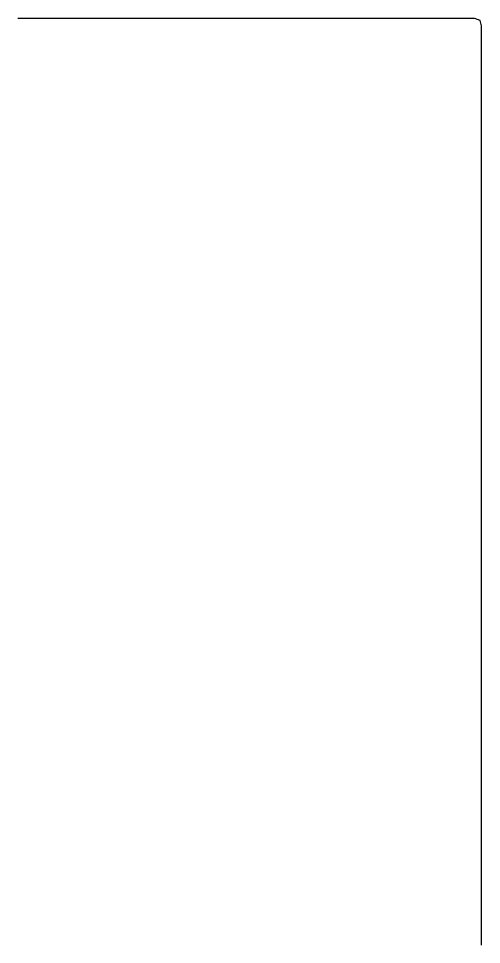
# Model space of a CAD drawing. Header units: millimetres. Extents: x 0 to 2707, y 2 to 2710.
# Drawn here: x 2369 to 2707, y 2033 to 2710 of the extents above; entities that cross this region are included whole.
import ezdxf

# ---------------------------------------------------------------- set-up
doc = ezdxf.new("R2010")
doc.units = ezdxf.units.MM
doc.layers.add('ALL_ISLANDS', color=7, linetype='Continuous')
doc.layers.add('OUTLINE_ISLAND_01', color=7, linetype='Continuous')

msp = doc.modelspace()

# ---------------------------------------------------------------- linework, layer by layer
at = {"layer": 'ALL_ISLANDS'}
msp.add_lwpolyline([(2706.8879, 2032.2206), (2706.888, 2033.2206), (2706.8881, 2034.2206), (2706.8882, 2035.2206), (2706.8882, 2036.2206), (2706.8883, 2037.2206), (2706.8884, 2038.2206), (2706.8885, 2039.2206), (2706.8886, 2040.2206), (2706.8886, 2041.2206), (2706.8887, 2042.2206), (2706.8888, 2043.2206), (2706.8889, 2044.2206), (2706.8889, 2045.2206), (2706.889, 2046.2206), (2706.8891, 2047.2206), (2706.8892, 2048.2206), (2706.8892, 2049.2206), (2706.8893, 2050.2206), (2706.8894, 2051.2206), (2706.8895, 2052.2206), (2706.8895, 2053.2206), (2706.8896, 2054.2206), (2706.8897, 2055.2206), (2706.8898, 2056.2206), (2706.8899, 2057.2206), (2706.8899, 2058.2206), (2706.89, 2059.2206), (2706.8901, 2060.2206), (2706.8902, 2061.2206), (2706.8902, 2062.2206), (2706.8903, 2063.2206), (2706.8904, 2064.2206), (2706.8905, 2065.2206), (2706.8905, 2066.2206), (2706.8906, 2067.2206), (2706.8907, 2068.2206), (2706.8908, 2069.2206), (2706.8908, 2070.2206), (2706.8909, 2071.2206), (2706.891, 2072.2206), (2706.8911, 2073.2206), (2706.8912, 2074.2206), (2706.8912, 2075.2206), (2706.8913, 2076.2206), (2706.8914, 2077.2206), (2706.8915, 2078.2206), (2706.8915, 2079.2206), (2706.8916, 2080.2206), (2706.8917, 2081.2206), (2706.8918, 2082.2206), (2706.8918, 2083.2206), (2706.8919, 2084.2206), (2706.892, 2085.2206), (2706.8921, 2086.2206), (2706.8921, 2087.2206), (2706.8922, 2088.2206), (2706.8923, 2089.2206), (2706.8924, 2090.2206), (2706.8925, 2091.2206), (2706.8925, 2092.2206), (2706.8926, 2093.2206), (2706.8927, 2094.2206), (2706.8928, 2095.2206), (2706.8928, 2096.2206), (2706.8929, 2097.2206), (2706.893, 2098.2206), (2706.8931, 2099.2206), (2706.8931, 2100.2206), (2706.8932, 2101.2206), (2706.8933, 2102.2206), (2706.8934, 2103.2206), (2706.8935, 2104.2206), (2706.8935, 2105.2206), (2706.8936, 2106.2206), (2706.8937, 2107.2206), (2706.8938, 2108.2206), (2706.8938, 2109.2206), (2706.8939, 2110.2206), (2706.894, 2111.2206), (2706.8941, 2112.2206), (2706.8941, 2113.2206), (2706.8942, 2114.2206), (2706.8943, 2115.2206), (2706.8944, 2116.2206), (2706.8944, 2117.2206), (2706.8945, 2118.2206), (2706.8946, 2119.2206), (2706.8947, 2120.2206), (2706.8948, 2121.2206), (2706.8948, 2122.2206), (2706.8949, 2123.2206), (2706.895, 2124.2206), (2706.8951, 2125.2206), (2706.8951, 2126.2206), (2706.8952, 2127.2206), (2706.8953, 2128.2206), (2706.8954, 2129.2206), (2706.8954, 2130.2206), (2706.8955, 2131.2206), (2706.8956, 2132.2206), (2706.8957, 2133.2206), (2706.8957, 2134.2206), (2706.8958, 2135.2206), (2706.8959, 2136.2206), (2706.896, 2137.2206), (2706.8961, 2138.2206), (2706.8961, 2139.2206), (2706.8962, 2140.2206), (2706.8963, 2141.2206), (2706.8964, 2142.2206), (2706.8964, 2143.2206), (2706.8965, 2144.2206), (2706.8966, 2145.2206), (2706.8967, 2146.2206), (2706.8967, 2147.2206), (2706.8968, 2148.2206), (2706.8969, 2149.2206), (2706.897, 2150.2206), (2706.897, 2151.2206), (2706.8971, 2152.2206), (2706.8972, 2153.2206), (2706.8973, 2154.2206), (2706.8974, 2155.2206), (2706.8974, 2156.2206), (2706.8975, 2157.2206), (2706.8976, 2158.2206), (2706.8977, 2159.2206), (2706.8977, 2160.2206), (2706.8978, 2161.2206), (2706.8979, 2162.2206), (2706.898, 2163.2206), (2706.898, 2164.2206), (2706.8981, 2165.2206), (2706.8982, 2166.2206), (2706.8983, 2167.2206), (2706.8984, 2168.2206), (2706.8984, 2169.2206), (2706.8985, 2170.2206), (2706.8986, 2171.2206), (2706.8987, 2172.2206), (2706.8987, 2173.2206), (2706.8988, 2174.2206), (2706.8989, 2175.2206), (2706.899, 2176.2206), (2706.899, 2177.2206), (2706.8991, 2178.2206), (2706.8992, 2179.2206), (2706.8993, 2180.2206), (2706.8993, 2181.2206), (2706.8994, 2182.2206), (2706.8995, 2183.2206), (2706.8996, 2184.2206), (2706.8997, 2185.2206), (2706.8997, 2186.2206), (2706.8998, 2187.2206), (2706.8999, 2188.2206), (2706.9, 2189.2206), (2706.9, 2190.2206), (2706.9001, 2191.2206), (2706.9002, 2192.2206), (2706.9003, 2193.2206), (2706.9003, 2194.2206), (2706.9004, 2195.2206), (2706.9005, 2196.2206), (2706.9006, 2197.2206), (2706.9006, 2198.2206), (2706.9007, 2199.2206), (2706.9008, 2200.2206), (2706.9009, 2201.2206), (2706.901, 2202.2206), (2706.901, 2203.2206), (2706.9011, 2204.2206), (2706.9012, 2205.2206), (2706.9013, 2206.2206), (2706.9013, 2207.2206), (2706.9014, 2208.2206), (2706.9015, 2209.2206), (2706.9016, 2210.2206), (2706.9016, 2211.2206), (2706.9017, 2212.2206), (2706.9018, 2213.2206), (2706.9019, 2214.2206), (2706.9019, 2215.2206), (2706.902, 2216.2206), (2706.9021, 2217.2206), (2706.9022, 2218.2206), (2706.9023, 2219.2206), (2706.9023, 2220.2206), (2706.9024, 2221.2206), (2706.9025, 2222.2206), (2706.9026, 2223.2206), (2706.9026, 2224.2206), (2706.9027, 2225.2206), (2706.9028, 2226.2206), (2706.9029, 2227.2206), (2706.9029, 2228.2206), (2706.903, 2229.2206), (2706.9031, 2230.2206), (2706.9032, 2231.2206), (2706.9033, 2232.2206), (2706.9033, 2233.2206), (2706.9034, 2234.2206), (2706.9035, 2235.2206), (2706.9036, 2236.2206), (2706.9036, 2237.2206), (2706.9037, 2238.2206), (2706.9038, 2239.2206), (2706.9039, 2240.2206), (2706.9039, 2241.2206), (2706.904, 2242.2206), (2706.9041, 2243.2206), (2706.9042, 2244.2206), (2706.9042, 2245.2206), (2706.9043, 2246.2206), (2706.9044, 2247.2206), (2706.9045, 2248.2206), (2706.9046, 2249.2206), (2706.9046, 2250.2206), (2706.9047, 2251.2206), (2706.9048, 2252.2206), (2706.9049, 2253.2206), (2706.9049, 2254.2206), (2706.905, 2255.2206), (2706.9051, 2256.2206), (2706.9052, 2257.2206), (2706.9052, 2258.2206), (2706.9053, 2259.2206), (2706.9054, 2260.2206), (2706.9055, 2261.2206), (2706.9055, 2262.2206), (2706.9056, 2263.2206), (2706.9057, 2264.2206), (2706.9058, 2265.2206), (2706.9059, 2266.2206), (2706.9059, 2267.2206), (2706.906, 2268.2206), (2706.9061, 2269.2206), (2706.9062, 2270.2206), (2706.9062, 2271.2206), (2706.9063, 2272.2206), (2706.9064, 2273.2206), (2706.9065, 2274.2206), (2706.9065, 2275.2206), (2706.9066, 2276.2206), (2706.9067, 2277.2206), (2706.9068, 2278.2206), (2706.9068, 2279.2206), (2706.9069, 2280.2206), (2706.907, 2281.2206), (2706.9071, 2282.2206), (2706.9072, 2283.2206), (2706.9072, 2284.2206), (2706.9073, 2285.2206), (2706.9074, 2286.2206), (2706.9075, 2287.2206), (2706.9075, 2288.2206), (2706.9076, 2289.2206), (2706.9077, 2290.2206), (2706.9078, 2291.2206), (2706.9078, 2292.2206), (2706.9079, 2293.2206), (2706.908, 2294.2206), (2706.9081, 2295.2206), (2706.9082, 2296.2206), (2706.9082, 2297.2206), (2706.9083, 2298.2206), (2706.9084, 2299.2206), (2706.9085, 2300.2206), (2706.9085, 2301.2206), (2706.9086, 2302.2206), (2706.9087, 2303.2206), (2706.9088, 2304.2206), (2706.9088, 2305.2206), (2706.9089, 2306.2206), (2706.909, 2307.2206), (2706.9091, 2308.2206), (2706.9091, 2309.2206), (2706.9092, 2310.2206), (2706.9093, 2311.2206), (2706.9094, 2312.2206), (2706.9095, 2313.2206), (2706.9095, 2314.2206), (2706.9096, 2315.2206), (2706.9097, 2316.2206), (2706.9098, 2317.2206), (2706.9098, 2318.2206), (2706.9099, 2319.2206), (2706.91, 2320.2206), (2706.9101, 2321.2206), (2706.9101, 2322.2206), (2706.9102, 2323.2206), (2706.9103, 2324.2206), (2706.9104, 2325.2206), (2706.9104, 2326.2206), (2706.9105, 2327.2206), (2706.9106, 2328.2206), (2706.9107, 2329.2206), (2706.9108, 2330.2206), (2706.9108, 2331.2206), (2706.9109, 2332.2206), (2706.911, 2333.2206), (2706.9111, 2334.2206), (2706.9111, 2335.2206), (2706.9112, 2336.2206), (2706.9113, 2337.2206), (2706.9114, 2338.2206), (2706.9114, 2339.2206), (2706.9115, 2340.2206), (2706.9116, 2341.2206), (2706.9117, 2342.2206), (2706.9117, 2343.2206), (2706.9118, 2344.2206), (2706.9119, 2345.2206), (2706.912, 2346.2206), (2706.9121, 2347.2206), (2706.9121, 2348.2206), (2706.9122, 2349.2206), (2706.9123, 2350.2206), (2706.9124, 2351.2206), (2706.9124, 2352.2206), (2706.9125, 2353.2206), (2706.9126, 2354.2206), (2706.9127, 2355.2206), (2706.9127, 2356.2206), (2706.9128, 2357.2206), (2706.9129, 2358.2206), (2706.913, 2359.2206), (2706.9131, 2360.2206), (2706.9131, 2361.2206), (2706.9132, 2362.2206), (2706.9133, 2363.2206), (2706.9134, 2364.2206), (2706.9134, 2365.2206), (2706.9135, 2366.2206), (2706.9136, 2367.2206), (2706.9137, 2368.2206), (2706.9137, 2369.2206), (2706.9138, 2370.2206), (2706.9139, 2371.2206), (2706.914, 2372.2206), (2706.914, 2373.2206), (2706.9141, 2374.2206), (2706.9142, 2375.2206), (2706.9143, 2376.2206), (2706.9144, 2377.2206), (2706.9144, 2378.2206), (2706.9145, 2379.2206), (2706.9146, 2380.2206), (2706.9147, 2381.2206), (2706.9147, 2382.2206), (2706.9148, 2383.2206), (2706.9149, 2384.2206), (2706.915, 2385.2206), (2706.915, 2386.2206), (2706.9151, 2387.2206), (2706.9152, 2388.2206), (2706.9153, 2389.2206), (2706.9153, 2390.2206), (2706.9154, 2391.2206), (2706.9155, 2392.2206), (2706.9156, 2393.2206), (2706.9157, 2394.2206), (2706.9157, 2395.2206), (2706.9158, 2396.2206), (2706.9159, 2397.2206), (2706.916, 2398.2206), (2706.916, 2399.2206), (2706.9161, 2400.2206), (2706.9162, 2401.2206), (2706.9163, 2402.2206), (2706.9163, 2403.2206), (2706.9164, 2404.2206), (2706.9165, 2405.2206), (2706.9166, 2406.2206), (2706.9166, 2407.2206), (2706.9167, 2408.2206), (2706.9168, 2409.2206), (2706.9169, 2410.2206), (2706.917, 2411.2206), (2706.917, 2412.2206), (2706.9171, 2413.2206), (2706.9172, 2414.2206), (2706.9173, 2415.2206), (2706.9173, 2416.2206), (2706.9174, 2417.2206), (2706.9175, 2418.2206), (2706.9176, 2419.2206), (2706.9176, 2420.2206), (2706.9177, 2421.2206), (2706.9178, 2422.2206), (2706.9179, 2423.2206), (2706.918, 2424.2206), (2706.918, 2425.2206), (2706.9181, 2426.2206), (2706.9182, 2427.2206), (2706.9183, 2428.2206), (2706.9183, 2429.2206), (2706.9184, 2430.2206), (2706.9185, 2431.2206), (2706.9186, 2432.2206), (2706.9186, 2433.2206), (2706.9187, 2434.2206), (2706.9188, 2435.2206), (2706.9189, 2436.2206), (2706.9189, 2437.2206), (2706.919, 2438.2206), (2706.9191, 2439.2206), (2706.9192, 2440.2206), (2706.9193, 2441.2206), (2706.9193, 2442.2206), (2706.9194, 2443.2206), (2706.9195, 2444.2206), (2706.9196, 2445.2206), (2706.9196, 2446.2206), (2706.9197, 2447.2206), (2706.9198, 2448.2206), (2706.9199, 2449.2206), (2706.9199, 2450.2206), (2706.92, 2451.2206), (2706.9201, 2452.2206), (2706.9202, 2453.2206), (2706.9202, 2454.2206), (2706.9203, 2455.2206), (2706.9204, 2456.2206), (2706.9205, 2457.2206), (2706.9206, 2458.2206), (2706.9206, 2459.2206), (2706.9207, 2460.2206), (2706.9208, 2461.2206), (2706.9209, 2462.2206), (2706.9209, 2463.2206), (2706.921, 2464.2206), (2706.9211, 2465.2206), (2706.9212, 2466.2206), (2706.9212, 2467.2206), (2706.9213, 2468.2206), (2706.9214, 2469.2206), (2706.9215, 2470.2206), (2706.9215, 2471.2206), (2706.9216, 2472.2206), (2706.9217, 2473.2206), (2706.9218, 2474.2206), (2706.9219, 2475.2206), (2706.9219, 2476.2206), (2706.922, 2477.2206), (2706.9221, 2478.2206), (2706.9222, 2479.2206), (2706.9222, 2480.2206), (2706.9223, 2481.2206), (2706.9224, 2482.2206), (2706.9225, 2483.2206), (2706.9225, 2484.2206), (2706.9226, 2485.2206), (2706.9227, 2486.2206), (2706.9228, 2487.2206), (2706.9228, 2488.2206), (2706.9229, 2489.2206), (2706.923, 2490.2206), (2706.9231, 2491.2206), (2706.9232, 2492.2206), (2706.9232, 2493.2206), (2706.9233, 2494.2206), (2706.9234, 2495.2206), (2706.9235, 2496.2206), (2706.9235, 2497.2206), (2706.9236, 2498.2206), (2706.9237, 2499.2206), (2706.9238, 2500.2206), (2706.9238, 2501.2206), (2706.9239, 2502.2206), (2706.924, 2503.2206), (2706.9241, 2504.2206), (2706.9242, 2505.2206), (2706.9242, 2506.2206), (2706.9243, 2507.2206), (2706.9244, 2508.2206), (2706.9245, 2509.2206), (2706.9245, 2510.2206), (2706.9246, 2511.2206), (2706.9247, 2512.2206), (2706.9248, 2513.2206), (2706.9248, 2514.2206), (2706.9249, 2515.2206), (2706.925, 2516.2206), (2706.9251, 2517.2206), (2706.9251, 2518.2206), (2706.9252, 2519.2206), (2706.9253, 2520.2206), (2706.9254, 2521.2206), (2706.9255, 2522.2206), (2706.9255, 2523.2206), (2706.9256, 2524.2206), (2706.9257, 2525.2206), (2706.9258, 2526.2206), (2706.9258, 2527.2206), (2706.9259, 2528.2206), (2706.926, 2529.2206), (2706.9261, 2530.2206), (2706.9261, 2531.2206), (2706.9262, 2532.2206), (2706.9263, 2533.2206), (2706.9264, 2534.2206), (2706.9264, 2535.2206), (2706.9265, 2536.2206), (2706.9266, 2537.2206), (2706.9267, 2538.2206), (2706.9268, 2539.2206), (2706.9268, 2540.2206), (2706.9269, 2541.2206), (2706.927, 2542.2206), (2706.9271, 2543.2206), (2706.9271, 2544.2206), (2706.9272, 2545.2206), (2706.9273, 2546.2206), (2706.9274, 2547.2206), (2706.9274, 2548.2206), (2706.9275, 2549.2206), (2706.9276, 2550.2206), (2706.9277, 2551.2206), (2706.9277, 2552.2206), (2706.9278, 2553.2206), (2706.9279, 2554.2206), (2706.928, 2555.2206), (2706.9281, 2556.2206), (2706.9281, 2557.2206), (2706.9282, 2558.2206), (2706.9283, 2559.2206), (2706.9284, 2560.2206), (2706.9284, 2561.2206), (2706.9285, 2562.2206), (2706.9286, 2563.2206), (2706.9287, 2564.2206), (2706.9287, 2565.2206), (2706.9288, 2566.2206), (2706.9289, 2567.2206), (2706.929, 2568.2206), (2706.9291, 2569.2206), (2706.9291, 2570.2206), (2706.9292, 2571.2206), (2706.9293, 2572.2206), (2706.9294, 2573.2206), (2706.9294, 2574.2206), (2706.9295, 2575.2206), (2706.9296, 2576.2206), (2706.9297, 2577.2206), (2706.9297, 2578.2206), (2706.9298, 2579.2206), (2706.9299, 2580.2206), (2706.93, 2581.2206), (2706.93, 2582.2206), (2706.9301, 2583.2206), (2706.9302, 2584.2206), (2706.9303, 2585.2206), (2706.9304, 2586.2206), (2706.9304, 2587.2206), (2706.9305, 2588.2206), (2706.9306, 2589.2206), (2706.9307, 2590.2206), (2706.9307, 2591.2206), (2706.9308, 2592.2206), (2706.9309, 2593.2206), (2706.931, 2594.2206), (2706.931, 2595.2206), (2706.9311, 2596.2206), (2706.9312, 2597.2206), (2706.9313, 2598.2206), (2706.9313, 2599.2206), (2706.9314, 2600.2206), (2706.9315, 2601.2206), (2706.9316, 2602.2206), (2706.9317, 2603.2206), (2706.9317, 2604.2206), (2706.9318, 2605.2206), (2706.9319, 2606.2206), (2706.932, 2607.2206), (2706.932, 2608.2206), (2706.9321, 2609.2206), (2706.9322, 2610.2206), (2706.9323, 2611.2206), (2706.9323, 2612.2206), (2706.9324, 2613.2206), (2706.9325, 2614.2206), (2706.9326, 2615.2206), (2706.9326, 2616.2206), (2706.9327, 2617.2206), (2706.9328, 2618.2206), (2706.9329, 2619.2206), (2706.933, 2620.2206), (2706.933, 2621.2206), (2706.9331, 2622.2206), (2706.9332, 2623.2206), (2706.9333, 2624.2206), (2706.9333, 2625.2206), (2706.9334, 2626.2206), (2706.9335, 2627.2206), (2706.9336, 2628.2206), (2706.9336, 2629.2206), (2706.9337, 2630.2206), (2706.9338, 2631.2206), (2706.9339, 2632.2206), (2706.934, 2633.2206), (2706.934, 2634.2206), (2706.9341, 2635.2206), (2706.9342, 2636.2206), (2706.9343, 2637.2206), (2706.9343, 2638.2206), (2706.9344, 2639.2206), (2706.9345, 2640.2206), (2706.9346, 2641.2206), (2706.9346, 2642.2206), (2706.9347, 2643.2206), (2706.9348, 2644.2206), (2706.9349, 2645.2206), (2706.9349, 2646.2206), (2706.935, 2647.2206), (2706.9351, 2648.2206), (2706.9352, 2649.2206), (2706.9353, 2650.2206), (2706.9353, 2651.2206), (2706.9354, 2652.2206), (2706.9355, 2653.2206), (2706.9356, 2654.2206), (2706.9356, 2655.2206), (2706.9357, 2656.2206), (2706.9358, 2657.2206), (2706.9359, 2658.2206), (2706.9359, 2659.2206), (2706.936, 2660.2206), (2706.9361, 2661.2206), (2706.9362, 2662.2206), (2706.9362, 2663.2206), (2706.9363, 2664.2206), (2706.9364, 2665.2206), (2706.9365, 2666.2206), (2706.9366, 2667.2206), (2706.9366, 2668.2206), (2706.9367, 2669.2206), (2706.9368, 2670.2206), (2706.9369, 2671.2206), (2706.9369, 2672.2206), (2706.937, 2673.2206), (2706.9371, 2674.2206), (2706.9372, 2675.2206), (2706.9372, 2676.2206), (2706.9373, 2677.2206), (2706.9374, 2678.2206), (2706.9375, 2679.2206), (2706.9375, 2680.2206), (2706.9376, 2681.2206), (2706.9377, 2682.2206), (2706.9378, 2683.2206), (2706.9379, 2684.2206), (2706.9379, 2685.2206), (2706.938, 2686.2206), (2706.9381, 2687.2206), (2706.9382, 2688.2206), (2706.9382, 2689.2206), (2706.9383, 2690.2206), (2706.9384, 2691.2206), (2706.9385, 2692.2206), (2706.9385, 2693.2206), (2706.9386, 2694.2206), (2706.9387, 2695.2206), (2706.9388, 2696.2206), (2706.9389, 2697.2206), (2706.9389, 2698.2206), (2706.939, 2699.2206), (2706.9391, 2700.2206), (2706.9392, 2701.2206), (2706.9392, 2702.2206), (2706.9393, 2703.2206), (2706.9394, 2704.2206), (2706.7304, 2705.1238), (2706.505, 2706.0981), (2706.2796, 2707.0724), (2706.0542, 2708.0466), (2705.6243, 2708.1967), (2704.6802, 2708.5264), (2703.7361, 2708.8561), (2702.792, 2709.1858), (2701.8479, 2709.5154), (2701.0597, 2709.5155), (2700.0597, 2709.5155), (2699.0597, 2709.5155), (2698.0597, 2709.5155), (2697.0597, 2709.5156), (2696.0597, 2709.5156), (2695.0597, 2709.5156), (2694.0597, 2709.5156), (2693.0597, 2709.5157), (2692.0597, 2709.5157), (2691.0597, 2709.5157), (2690.0597, 2709.5157), (2689.0597, 2709.5158), (2688.0597, 2709.5158), (2687.0597, 2709.5158), (2686.0597, 2709.5158), (2685.0597, 2709.5159), (2684.0597, 2709.5159), (2683.0597, 2709.5159), (2682.0597, 2709.5159), (2681.0597, 2709.516), (2680.0597, 2709.516), (2679.0597, 2709.516), (2678.0597, 2709.5161), (2677.0597, 2709.5161), (2676.0597, 2709.5161), (2675.0597, 2709.5161), (2674.0597, 2709.5162), (2673.0597, 2709.5162), (2672.0597, 2709.5162), (2671.0597, 2709.5162), (2670.0597, 2709.5163), (2669.0597, 2709.5163), (2668.0597, 2709.5163), (2667.0597, 2709.5163), (2666.0597, 2709.5164), (2665.0597, 2709.5164), (2664.0597, 2709.5164), (2663.0597, 2709.5164), (2662.0597, 2709.5165), (2661.0597, 2709.5165), (2660.0597, 2709.5165), (2659.0597, 2709.5165), (2658.0597, 2709.5166), (2657.0597, 2709.5166), (2656.0597, 2709.5166), (2655.0597, 2709.5166), (2654.0597, 2709.5167), (2653.0597, 2709.5167), (2652.0597, 2709.5167), (2651.0597, 2709.5168), (2650.0597, 2709.5168), (2649.0597, 2709.5168), (2648.0597, 2709.5168), (2647.0597, 2709.5169), (2646.0597, 2709.5169), (2645.0597, 2709.5169), (2644.0597, 2709.5169), (2643.0597, 2709.517), (2642.0597, 2709.517), (2641.0597, 2709.517), (2640.0597, 2709.517), (2639.0597, 2709.5171), (2638.0597, 2709.5171), (2637.0597, 2709.5171), (2636.0597, 2709.5171), (2635.0597, 2709.5172), (2634.0597, 2709.5172), (2633.0597, 2709.5172), (2632.0597, 2709.5172), (2631.0597, 2709.5173), (2630.0597, 2709.5173), (2629.0597, 2709.5173), (2628.0597, 2709.5173), (2627.0597, 2709.5174), (2626.0597, 2709.5174), (2625.0597, 2709.5174), (2624.0597, 2709.5175), (2623.0597, 2709.5175), (2622.0597, 2709.5175), (2621.0597, 2709.5175), (2620.0597, 2709.5176), (2619.0597, 2709.5176), (2618.0597, 2709.5176), (2617.0597, 2709.5176), (2616.0597, 2709.5177), (2615.0597, 2709.5177), (2614.0597, 2709.5177), (2613.0597, 2709.5177), (2612.0597, 2709.5178), (2611.0597, 2709.5178), (2610.0597, 2709.5178), (2609.0597, 2709.5178), (2608.0597, 2709.5179), (2607.0597, 2709.5179), (2606.0597, 2709.5179), (2605.0597, 2709.5179), (2604.0597, 2709.518), (2603.0597, 2709.518), (2602.0597, 2709.518), (2601.0597, 2709.518), (2600.0597, 2709.5181), (2599.0597, 2709.5181), (2598.0597, 2709.5181), (2597.0597, 2709.5181), (2596.0597, 2709.5182), (2595.0597, 2709.5182), (2594.0597, 2709.5182), (2593.0597, 2709.5183), (2592.0597, 2709.5183), (2591.0597, 2709.5183), (2590.0597, 2709.5183), (2589.0597, 2709.5184), (2588.0597, 2709.5184), (2587.0597, 2709.5184), (2586.0597, 2709.5184), (2585.0597, 2709.5185), (2584.0597, 2709.5185), (2583.0597, 2709.5185), (2582.0597, 2709.5185), (2581.0597, 2709.5186), (2580.0597, 2709.5186), (2579.0597, 2709.5186), (2578.0597, 2709.5186), (2577.0597, 2709.5187), (2576.0597, 2709.5187), (2575.0597, 2709.5187), (2574.0597, 2709.5187), (2573.0597, 2709.5188), (2572.0597, 2709.5188), (2571.0597, 2709.5188), (2570.0597, 2709.5188), (2569.0597, 2709.5189), (2568.0597, 2709.5189), (2567.0597, 2709.5189), (2566.0597, 2709.519), (2565.0597, 2709.519), (2564.0597, 2709.519), (2563.0597, 2709.519), (2562.0597, 2709.5191), (2561.0597, 2709.5191), (2560.0597, 2709.5191), (2559.0597, 2709.5191), (2558.0597, 2709.5192), (2557.0597, 2709.5192), (2556.0597, 2709.5192), (2555.0597, 2709.5192), (2554.0597, 2709.5193), (2553.0597, 2709.5193), (2552.0597, 2709.5193), (2551.0597, 2709.5193), (2550.0597, 2709.5194), (2549.0597, 2709.5194), (2548.0597, 2709.5194), (2547.0597, 2709.5194), (2546.0597, 2709.5195), (2545.0597, 2709.5195), (2544.0597, 2709.5195), (2543.0597, 2709.5195), (2542.0597, 2709.5196), (2541.0597, 2709.5196), (2540.0597, 2709.5196), (2539.0597, 2709.5197), (2538.0597, 2709.5197), (2537.0597, 2709.5197), (2536.0597, 2709.5197), (2535.0597, 2709.5198), (2534.0597, 2709.5198), (2533.0597, 2709.5198), (2532.0597, 2709.5198), (2531.0597, 2709.5199), (2530.0597, 2709.5199), (2529.0597, 2709.5199), (2528.0597, 2709.5199), (2527.0597, 2709.52), (2526.0597, 2709.52), (2525.0597, 2709.52), (2524.0597, 2709.52), (2523.0597, 2709.5201), (2522.0597, 2709.5201), (2521.0597, 2709.5201), (2520.0597, 2709.5201), (2519.0597, 2709.5202), (2518.0597, 2709.5202), (2517.0597, 2709.5202), (2516.0597, 2709.5202), (2515.0597, 2709.5203), (2514.0597, 2709.5203), (2513.0597, 2709.5203), (2512.0597, 2709.5204), (2511.0597, 2709.5204), (2510.0597, 2709.5204), (2509.0597, 2709.5204), (2508.0597, 2709.5205), (2507.0597, 2709.5205), (2506.0597, 2709.5205), (2505.0597, 2709.5205), (2504.0597, 2709.5206), (2503.0597, 2709.5206), (2502.0597, 2709.5206), (2501.0597, 2709.5206), (2500.0597, 2709.5207), (2499.0597, 2709.5207), (2498.0597, 2709.5207), (2497.0597, 2709.5207), (2496.0597, 2709.5208), (2495.0597, 2709.5208), (2494.0597, 2709.5208), (2493.0597, 2709.5208), (2492.0597, 2709.5209), (2491.0597, 2709.5209), (2490.0597, 2709.5209), (2489.0597, 2709.5209), (2488.0597, 2709.521), (2487.0597, 2709.521), (2486.0597, 2709.521), (2485.0597, 2709.521), (2484.0597, 2709.5211), (2483.0597, 2709.5211), (2482.0597, 2709.5211), (2481.0597, 2709.5212), (2480.0597, 2709.5212), (2479.0597, 2709.5212), (2478.0597, 2709.5212), (2477.0597, 2709.5213), (2476.0597, 2709.5213), (2475.0597, 2709.5213), (2474.0597, 2709.5213), (2473.0597, 2709.5214), (2472.0597, 2709.5214), (2471.0597, 2709.5214), (2470.0597, 2709.5214), (2469.0597, 2709.5215), (2468.0597, 2709.5215), (2467.0597, 2709.5215), (2466.0597, 2709.5215), (2465.0597, 2709.5216), (2464.0597, 2709.5216), (2463.0597, 2709.5216), (2462.0597, 2709.5216), (2461.0597, 2709.5217), (2460.0597, 2709.5217), (2459.0597, 2709.5217), (2458.0597, 2709.5217), (2457.0597, 2709.5218), (2456.0597, 2709.5218), (2455.0597, 2709.5218), (2454.0597, 2709.5219), (2453.0597, 2709.5219), (2452.0597, 2709.5219), (2451.0597, 2709.5219), (2450.0597, 2709.522), (2449.0597, 2709.522), (2448.0597, 2709.522), (2447.0597, 2709.522), (2446.0597, 2709.5221), (2445.0597, 2709.5221), (2444.0597, 2709.5221), (2443.0597, 2709.5221), (2442.0597, 2709.5222), (2441.0597, 2709.5222), (2440.0597, 2709.5222), (2439.0597, 2709.5222), (2438.0597, 2709.5223), (2437.0597, 2709.5223), (2436.0597, 2709.5223), (2435.0597, 2709.5223), (2434.0597, 2709.5224), (2433.0597, 2709.5224), (2432.0597, 2709.5224), (2431.0597, 2709.5224), (2430.0597, 2709.5225), (2429.0597, 2709.5225), (2428.0597, 2709.5225), (2427.0597, 2709.5226), (2426.0597, 2709.5226), (2425.0597, 2709.5226), (2424.0597, 2709.5226), (2423.0597, 2709.5227), (2422.0597, 2709.5227), (2421.0597, 2709.5227), (2420.0597, 2709.5227), (2419.0597, 2709.5228), (2418.0597, 2709.5228), (2417.0597, 2709.5228), (2416.0597, 2709.5228), (2415.0597, 2709.5229), (2414.0597, 2709.5229), (2413.0597, 2709.5229), (2412.0597, 2709.5229), (2411.0597, 2709.523), (2410.0597, 2709.523), (2409.0597, 2709.523), (2408.0597, 2709.523), (2407.0597, 2709.5231), (2406.0597, 2709.5231), (2405.0597, 2709.5231), (2404.0597, 2709.5231), (2403.0597, 2709.5232), (2402.0597, 2709.5232), (2401.0597, 2709.5232), (2400.0597, 2709.5233), (2399.0597, 2709.5233), (2398.0597, 2709.5233), (2397.0597, 2709.5233), (2396.0597, 2709.5234), (2395.0597, 2709.5234), (2394.0597, 2709.5234), (2393.0597, 2709.5234), (2392.0597, 2709.5235), (2391.0597, 2709.5235), (2390.0597, 2709.5235), (2389.0597, 2709.5235), (2388.0597, 2709.5236), (2387.0597, 2709.5236), (2386.0597, 2709.5236), (2385.0597, 2709.5236), (2384.0597, 2709.5237), (2383.0597, 2709.5237), (2382.0597, 2709.5237), (2381.0597, 2709.5237), (2380.0597, 2709.5238), (2379.0597, 2709.5238), (2378.0597, 2709.5238), (2377.0597, 2709.5238), (2376.0597, 2709.5239), (2375.0597, 2709.5239), (2374.0597, 2709.5239), (2373.0597, 2709.5239), (2372.0597, 2709.524), (2371.0597, 2709.524), (2370.0597, 2709.524), (2369.0597, 2709.5241), (2368.0597, 2709.5241)], dxfattribs=at)
at = {"layer": 'OUTLINE_ISLAND_01'}
msp.add_lwpolyline([(2706.8879, 2032.2206), (2706.888, 2033.2206), (2706.8881, 2034.2206), (2706.8882, 2035.2206), (2706.8882, 2036.2206), (2706.8883, 2037.2206), (2706.8884, 2038.2206), (2706.8885, 2039.2206), (2706.8886, 2040.2206), (2706.8886, 2041.2206), (2706.8887, 2042.2206), (2706.8888, 2043.2206), (2706.8889, 2044.2206), (2706.8889, 2045.2206), (2706.889, 2046.2206), (2706.8891, 2047.2206), (2706.8892, 2048.2206), (2706.8892, 2049.2206), (2706.8893, 2050.2206), (2706.8894, 2051.2206), (2706.8895, 2052.2206), (2706.8895, 2053.2206), (2706.8896, 2054.2206), (2706.8897, 2055.2206), (2706.8898, 2056.2206), (2706.8899, 2057.2206), (2706.8899, 2058.2206), (2706.89, 2059.2206), (2706.8901, 2060.2206), (2706.8902, 2061.2206), (2706.8902, 2062.2206), (2706.8903, 2063.2206), (2706.8904, 2064.2206), (2706.8905, 2065.2206), (2706.8905, 2066.2206), (2706.8906, 2067.2206), (2706.8907, 2068.2206), (2706.8908, 2069.2206), (2706.8908, 2070.2206), (2706.8909, 2071.2206), (2706.891, 2072.2206), (2706.8911, 2073.2206), (2706.8912, 2074.2206), (2706.8912, 2075.2206), (2706.8913, 2076.2206), (2706.8914, 2077.2206), (2706.8915, 2078.2206), (2706.8915, 2079.2206), (2706.8916, 2080.2206), (2706.8917, 2081.2206), (2706.8918, 2082.2206), (2706.8918, 2083.2206), (2706.8919, 2084.2206), (2706.892, 2085.2206), (2706.8921, 2086.2206), (2706.8921, 2087.2206), (2706.8922, 2088.2206), (2706.8923, 2089.2206), (2706.8924, 2090.2206), (2706.8925, 2091.2206), (2706.8925, 2092.2206), (2706.8926, 2093.2206), (2706.8927, 2094.2206), (2706.8928, 2095.2206), (2706.8928, 2096.2206), (2706.8929, 2097.2206), (2706.893, 2098.2206), (2706.8931, 2099.2206), (2706.8931, 2100.2206), (2706.8932, 2101.2206), (2706.8933, 2102.2206), (2706.8934, 2103.2206), (2706.8935, 2104.2206), (2706.8935, 2105.2206), (2706.8936, 2106.2206), (2706.8937, 2107.2206), (2706.8938, 2108.2206), (2706.8938, 2109.2206), (2706.8939, 2110.2206), (2706.894, 2111.2206), (2706.8941, 2112.2206), (2706.8941, 2113.2206), (2706.8942, 2114.2206), (2706.8943, 2115.2206), (2706.8944, 2116.2206), (2706.8944, 2117.2206), (2706.8945, 2118.2206), (2706.8946, 2119.2206), (2706.8947, 2120.2206), (2706.8948, 2121.2206), (2706.8948, 2122.2206), (2706.8949, 2123.2206), (2706.895, 2124.2206), (2706.8951, 2125.2206), (2706.8951, 2126.2206), (2706.8952, 2127.2206), (2706.8953, 2128.2206), (2706.8954, 2129.2206), (2706.8954, 2130.2206), (2706.8955, 2131.2206), (2706.8956, 2132.2206), (2706.8957, 2133.2206), (2706.8957, 2134.2206), (2706.8958, 2135.2206), (2706.8959, 2136.2206), (2706.896, 2137.2206), (2706.8961, 2138.2206), (2706.8961, 2139.2206), (2706.8962, 2140.2206), (2706.8963, 2141.2206), (2706.8964, 2142.2206), (2706.8964, 2143.2206), (2706.8965, 2144.2206), (2706.8966, 2145.2206), (2706.8967, 2146.2206), (2706.8967, 2147.2206), (2706.8968, 2148.2206), (2706.8969, 2149.2206), (2706.897, 2150.2206), (2706.897, 2151.2206), (2706.8971, 2152.2206), (2706.8972, 2153.2206), (2706.8973, 2154.2206), (2706.8974, 2155.2206), (2706.8974, 2156.2206), (2706.8975, 2157.2206), (2706.8976, 2158.2206), (2706.8977, 2159.2206), (2706.8977, 2160.2206), (2706.8978, 2161.2206), (2706.8979, 2162.2206), (2706.898, 2163.2206), (2706.898, 2164.2206), (2706.8981, 2165.2206), (2706.8982, 2166.2206), (2706.8983, 2167.2206), (2706.8984, 2168.2206), (2706.8984, 2169.2206), (2706.8985, 2170.2206), (2706.8986, 2171.2206), (2706.8987, 2172.2206), (2706.8987, 2173.2206), (2706.8988, 2174.2206), (2706.8989, 2175.2206), (2706.899, 2176.2206), (2706.899, 2177.2206), (2706.8991, 2178.2206), (2706.8992, 2179.2206), (2706.8993, 2180.2206), (2706.8993, 2181.2206), (2706.8994, 2182.2206), (2706.8995, 2183.2206), (2706.8996, 2184.2206), (2706.8997, 2185.2206), (2706.8997, 2186.2206), (2706.8998, 2187.2206), (2706.8999, 2188.2206), (2706.9, 2189.2206), (2706.9, 2190.2206), (2706.9001, 2191.2206), (2706.9002, 2192.2206), (2706.9003, 2193.2206), (2706.9003, 2194.2206), (2706.9004, 2195.2206), (2706.9005, 2196.2206), (2706.9006, 2197.2206), (2706.9006, 2198.2206), (2706.9007, 2199.2206), (2706.9008, 2200.2206), (2706.9009, 2201.2206), (2706.901, 2202.2206), (2706.901, 2203.2206), (2706.9011, 2204.2206), (2706.9012, 2205.2206), (2706.9013, 2206.2206), (2706.9013, 2207.2206), (2706.9014, 2208.2206), (2706.9015, 2209.2206), (2706.9016, 2210.2206), (2706.9016, 2211.2206), (2706.9017, 2212.2206), (2706.9018, 2213.2206), (2706.9019, 2214.2206), (2706.9019, 2215.2206), (2706.902, 2216.2206), (2706.9021, 2217.2206), (2706.9022, 2218.2206), (2706.9023, 2219.2206), (2706.9023, 2220.2206), (2706.9024, 2221.2206), (2706.9025, 2222.2206), (2706.9026, 2223.2206), (2706.9026, 2224.2206), (2706.9027, 2225.2206), (2706.9028, 2226.2206), (2706.9029, 2227.2206), (2706.9029, 2228.2206), (2706.903, 2229.2206), (2706.9031, 2230.2206), (2706.9032, 2231.2206), (2706.9033, 2232.2206), (2706.9033, 2233.2206), (2706.9034, 2234.2206), (2706.9035, 2235.2206), (2706.9036, 2236.2206), (2706.9036, 2237.2206), (2706.9037, 2238.2206), (2706.9038, 2239.2206), (2706.9039, 2240.2206), (2706.9039, 2241.2206), (2706.904, 2242.2206), (2706.9041, 2243.2206), (2706.9042, 2244.2206), (2706.9042, 2245.2206), (2706.9043, 2246.2206), (2706.9044, 2247.2206), (2706.9045, 2248.2206), (2706.9046, 2249.2206), (2706.9046, 2250.2206), (2706.9047, 2251.2206), (2706.9048, 2252.2206), (2706.9049, 2253.2206), (2706.9049, 2254.2206), (2706.905, 2255.2206), (2706.9051, 2256.2206), (2706.9052, 2257.2206), (2706.9052, 2258.2206), (2706.9053, 2259.2206), (2706.9054, 2260.2206), (2706.9055, 2261.2206), (2706.9055, 2262.2206), (2706.9056, 2263.2206), (2706.9057, 2264.2206), (2706.9058, 2265.2206), (2706.9059, 2266.2206), (2706.9059, 2267.2206), (2706.906, 2268.2206), (2706.9061, 2269.2206), (2706.9062, 2270.2206), (2706.9062, 2271.2206), (2706.9063, 2272.2206), (2706.9064, 2273.2206), (2706.9065, 2274.2206), (2706.9065, 2275.2206), (2706.9066, 2276.2206), (2706.9067, 2277.2206), (2706.9068, 2278.2206), (2706.9068, 2279.2206), (2706.9069, 2280.2206), (2706.907, 2281.2206), (2706.9071, 2282.2206), (2706.9072, 2283.2206), (2706.9072, 2284.2206), (2706.9073, 2285.2206), (2706.9074, 2286.2206), (2706.9075, 2287.2206), (2706.9075, 2288.2206), (2706.9076, 2289.2206), (2706.9077, 2290.2206), (2706.9078, 2291.2206), (2706.9078, 2292.2206), (2706.9079, 2293.2206), (2706.908, 2294.2206), (2706.9081, 2295.2206), (2706.9082, 2296.2206), (2706.9082, 2297.2206), (2706.9083, 2298.2206), (2706.9084, 2299.2206), (2706.9085, 2300.2206), (2706.9085, 2301.2206), (2706.9086, 2302.2206), (2706.9087, 2303.2206), (2706.9088, 2304.2206), (2706.9088, 2305.2206), (2706.9089, 2306.2206), (2706.909, 2307.2206), (2706.9091, 2308.2206), (2706.9091, 2309.2206), (2706.9092, 2310.2206), (2706.9093, 2311.2206), (2706.9094, 2312.2206), (2706.9095, 2313.2206), (2706.9095, 2314.2206), (2706.9096, 2315.2206), (2706.9097, 2316.2206), (2706.9098, 2317.2206), (2706.9098, 2318.2206), (2706.9099, 2319.2206), (2706.91, 2320.2206), (2706.9101, 2321.2206), (2706.9101, 2322.2206), (2706.9102, 2323.2206), (2706.9103, 2324.2206), (2706.9104, 2325.2206), (2706.9104, 2326.2206), (2706.9105, 2327.2206), (2706.9106, 2328.2206), (2706.9107, 2329.2206), (2706.9108, 2330.2206), (2706.9108, 2331.2206), (2706.9109, 2332.2206), (2706.911, 2333.2206), (2706.9111, 2334.2206), (2706.9111, 2335.2206), (2706.9112, 2336.2206), (2706.9113, 2337.2206), (2706.9114, 2338.2206), (2706.9114, 2339.2206), (2706.9115, 2340.2206), (2706.9116, 2341.2206), (2706.9117, 2342.2206), (2706.9117, 2343.2206), (2706.9118, 2344.2206), (2706.9119, 2345.2206), (2706.912, 2346.2206), (2706.9121, 2347.2206), (2706.9121, 2348.2206), (2706.9122, 2349.2206), (2706.9123, 2350.2206), (2706.9124, 2351.2206), (2706.9124, 2352.2206), (2706.9125, 2353.2206), (2706.9126, 2354.2206), (2706.9127, 2355.2206), (2706.9127, 2356.2206), (2706.9128, 2357.2206), (2706.9129, 2358.2206), (2706.913, 2359.2206), (2706.9131, 2360.2206), (2706.9131, 2361.2206), (2706.9132, 2362.2206), (2706.9133, 2363.2206), (2706.9134, 2364.2206), (2706.9134, 2365.2206), (2706.9135, 2366.2206), (2706.9136, 2367.2206), (2706.9137, 2368.2206), (2706.9137, 2369.2206), (2706.9138, 2370.2206), (2706.9139, 2371.2206), (2706.914, 2372.2206), (2706.914, 2373.2206), (2706.9141, 2374.2206), (2706.9142, 2375.2206), (2706.9143, 2376.2206), (2706.9144, 2377.2206), (2706.9144, 2378.2206), (2706.9145, 2379.2206), (2706.9146, 2380.2206), (2706.9147, 2381.2206), (2706.9147, 2382.2206), (2706.9148, 2383.2206), (2706.9149, 2384.2206), (2706.915, 2385.2206), (2706.915, 2386.2206), (2706.9151, 2387.2206), (2706.9152, 2388.2206), (2706.9153, 2389.2206), (2706.9153, 2390.2206), (2706.9154, 2391.2206), (2706.9155, 2392.2206), (2706.9156, 2393.2206), (2706.9157, 2394.2206), (2706.9157, 2395.2206), (2706.9158, 2396.2206), (2706.9159, 2397.2206), (2706.916, 2398.2206), (2706.916, 2399.2206), (2706.9161, 2400.2206), (2706.9162, 2401.2206), (2706.9163, 2402.2206), (2706.9163, 2403.2206), (2706.9164, 2404.2206), (2706.9165, 2405.2206), (2706.9166, 2406.2206), (2706.9166, 2407.2206), (2706.9167, 2408.2206), (2706.9168, 2409.2206), (2706.9169, 2410.2206), (2706.917, 2411.2206), (2706.917, 2412.2206), (2706.9171, 2413.2206), (2706.9172, 2414.2206), (2706.9173, 2415.2206), (2706.9173, 2416.2206), (2706.9174, 2417.2206), (2706.9175, 2418.2206), (2706.9176, 2419.2206), (2706.9176, 2420.2206), (2706.9177, 2421.2206), (2706.9178, 2422.2206), (2706.9179, 2423.2206), (2706.918, 2424.2206), (2706.918, 2425.2206), (2706.9181, 2426.2206), (2706.9182, 2427.2206), (2706.9183, 2428.2206), (2706.9183, 2429.2206), (2706.9184, 2430.2206), (2706.9185, 2431.2206), (2706.9186, 2432.2206), (2706.9186, 2433.2206), (2706.9187, 2434.2206), (2706.9188, 2435.2206), (2706.9189, 2436.2206), (2706.9189, 2437.2206), (2706.919, 2438.2206), (2706.9191, 2439.2206), (2706.9192, 2440.2206), (2706.9193, 2441.2206), (2706.9193, 2442.2206), (2706.9194, 2443.2206), (2706.9195, 2444.2206), (2706.9196, 2445.2206), (2706.9196, 2446.2206), (2706.9197, 2447.2206), (2706.9198, 2448.2206), (2706.9199, 2449.2206), (2706.9199, 2450.2206), (2706.92, 2451.2206), (2706.9201, 2452.2206), (2706.9202, 2453.2206), (2706.9202, 2454.2206), (2706.9203, 2455.2206), (2706.9204, 2456.2206), (2706.9205, 2457.2206), (2706.9206, 2458.2206), (2706.9206, 2459.2206), (2706.9207, 2460.2206), (2706.9208, 2461.2206), (2706.9209, 2462.2206), (2706.9209, 2463.2206), (2706.921, 2464.2206), (2706.9211, 2465.2206), (2706.9212, 2466.2206), (2706.9212, 2467.2206), (2706.9213, 2468.2206), (2706.9214, 2469.2206), (2706.9215, 2470.2206), (2706.9215, 2471.2206), (2706.9216, 2472.2206), (2706.9217, 2473.2206), (2706.9218, 2474.2206), (2706.9219, 2475.2206), (2706.9219, 2476.2206), (2706.922, 2477.2206), (2706.9221, 2478.2206), (2706.9222, 2479.2206), (2706.9222, 2480.2206), (2706.9223, 2481.2206), (2706.9224, 2482.2206), (2706.9225, 2483.2206), (2706.9225, 2484.2206), (2706.9226, 2485.2206), (2706.9227, 2486.2206), (2706.9228, 2487.2206), (2706.9228, 2488.2206), (2706.9229, 2489.2206), (2706.923, 2490.2206), (2706.9231, 2491.2206), (2706.9232, 2492.2206), (2706.9232, 2493.2206), (2706.9233, 2494.2206), (2706.9234, 2495.2206), (2706.9235, 2496.2206), (2706.9235, 2497.2206), (2706.9236, 2498.2206), (2706.9237, 2499.2206), (2706.9238, 2500.2206), (2706.9238, 2501.2206), (2706.9239, 2502.2206), (2706.924, 2503.2206), (2706.9241, 2504.2206), (2706.9242, 2505.2206), (2706.9242, 2506.2206), (2706.9243, 2507.2206), (2706.9244, 2508.2206), (2706.9245, 2509.2206), (2706.9245, 2510.2206), (2706.9246, 2511.2206), (2706.9247, 2512.2206), (2706.9248, 2513.2206), (2706.9248, 2514.2206), (2706.9249, 2515.2206), (2706.925, 2516.2206), (2706.9251, 2517.2206), (2706.9251, 2518.2206), (2706.9252, 2519.2206), (2706.9253, 2520.2206), (2706.9254, 2521.2206), (2706.9255, 2522.2206), (2706.9255, 2523.2206), (2706.9256, 2524.2206), (2706.9257, 2525.2206), (2706.9258, 2526.2206), (2706.9258, 2527.2206), (2706.9259, 2528.2206), (2706.926, 2529.2206), (2706.9261, 2530.2206), (2706.9261, 2531.2206), (2706.9262, 2532.2206), (2706.9263, 2533.2206), (2706.9264, 2534.2206), (2706.9264, 2535.2206), (2706.9265, 2536.2206), (2706.9266, 2537.2206), (2706.9267, 2538.2206), (2706.9268, 2539.2206), (2706.9268, 2540.2206), (2706.9269, 2541.2206), (2706.927, 2542.2206), (2706.9271, 2543.2206), (2706.9271, 2544.2206), (2706.9272, 2545.2206), (2706.9273, 2546.2206), (2706.9274, 2547.2206), (2706.9274, 2548.2206), (2706.9275, 2549.2206), (2706.9276, 2550.2206), (2706.9277, 2551.2206), (2706.9277, 2552.2206), (2706.9278, 2553.2206), (2706.9279, 2554.2206), (2706.928, 2555.2206), (2706.9281, 2556.2206), (2706.9281, 2557.2206), (2706.9282, 2558.2206), (2706.9283, 2559.2206), (2706.9284, 2560.2206), (2706.9284, 2561.2206), (2706.9285, 2562.2206), (2706.9286, 2563.2206), (2706.9287, 2564.2206), (2706.9287, 2565.2206), (2706.9288, 2566.2206), (2706.9289, 2567.2206), (2706.929, 2568.2206), (2706.9291, 2569.2206), (2706.9291, 2570.2206), (2706.9292, 2571.2206), (2706.9293, 2572.2206), (2706.9294, 2573.2206), (2706.9294, 2574.2206), (2706.9295, 2575.2206), (2706.9296, 2576.2206), (2706.9297, 2577.2206), (2706.9297, 2578.2206), (2706.9298, 2579.2206), (2706.9299, 2580.2206), (2706.93, 2581.2206), (2706.93, 2582.2206), (2706.9301, 2583.2206), (2706.9302, 2584.2206), (2706.9303, 2585.2206), (2706.9304, 2586.2206), (2706.9304, 2587.2206), (2706.9305, 2588.2206), (2706.9306, 2589.2206), (2706.9307, 2590.2206), (2706.9307, 2591.2206), (2706.9308, 2592.2206), (2706.9309, 2593.2206), (2706.931, 2594.2206), (2706.931, 2595.2206), (2706.9311, 2596.2206), (2706.9312, 2597.2206), (2706.9313, 2598.2206), (2706.9313, 2599.2206), (2706.9314, 2600.2206), (2706.9315, 2601.2206), (2706.9316, 2602.2206), (2706.9317, 2603.2206), (2706.9317, 2604.2206), (2706.9318, 2605.2206), (2706.9319, 2606.2206), (2706.932, 2607.2206), (2706.932, 2608.2206), (2706.9321, 2609.2206), (2706.9322, 2610.2206), (2706.9323, 2611.2206), (2706.9323, 2612.2206), (2706.9324, 2613.2206), (2706.9325, 2614.2206), (2706.9326, 2615.2206), (2706.9326, 2616.2206), (2706.9327, 2617.2206), (2706.9328, 2618.2206), (2706.9329, 2619.2206), (2706.933, 2620.2206), (2706.933, 2621.2206), (2706.9331, 2622.2206), (2706.9332, 2623.2206), (2706.9333, 2624.2206), (2706.9333, 2625.2206), (2706.9334, 2626.2206), (2706.9335, 2627.2206), (2706.9336, 2628.2206), (2706.9336, 2629.2206), (2706.9337, 2630.2206), (2706.9338, 2631.2206), (2706.9339, 2632.2206), (2706.934, 2633.2206), (2706.934, 2634.2206), (2706.9341, 2635.2206), (2706.9342, 2636.2206), (2706.9343, 2637.2206), (2706.9343, 2638.2206), (2706.9344, 2639.2206), (2706.9345, 2640.2206), (2706.9346, 2641.2206), (2706.9346, 2642.2206), (2706.9347, 2643.2206), (2706.9348, 2644.2206), (2706.9349, 2645.2206), (2706.9349, 2646.2206), (2706.935, 2647.2206), (2706.9351, 2648.2206), (2706.9352, 2649.2206), (2706.9353, 2650.2206), (2706.9353, 2651.2206), (2706.9354, 2652.2206), (2706.9355, 2653.2206), (2706.9356, 2654.2206), (2706.9356, 2655.2206), (2706.9357, 2656.2206), (2706.9358, 2657.2206), (2706.9359, 2658.2206), (2706.9359, 2659.2206), (2706.936, 2660.2206), (2706.9361, 2661.2206), (2706.9362, 2662.2206), (2706.9362, 2663.2206), (2706.9363, 2664.2206), (2706.9364, 2665.2206), (2706.9365, 2666.2206), (2706.9366, 2667.2206), (2706.9366, 2668.2206), (2706.9367, 2669.2206), (2706.9368, 2670.2206), (2706.9369, 2671.2206), (2706.9369, 2672.2206), (2706.937, 2673.2206), (2706.9371, 2674.2206), (2706.9372, 2675.2206), (2706.9372, 2676.2206), (2706.9373, 2677.2206), (2706.9374, 2678.2206), (2706.9375, 2679.2206), (2706.9375, 2680.2206), (2706.9376, 2681.2206), (2706.9377, 2682.2206), (2706.9378, 2683.2206), (2706.9379, 2684.2206), (2706.9379, 2685.2206), (2706.938, 2686.2206), (2706.9381, 2687.2206), (2706.9382, 2688.2206), (2706.9382, 2689.2206), (2706.9383, 2690.2206), (2706.9384, 2691.2206), (2706.9385, 2692.2206), (2706.9385, 2693.2206), (2706.9386, 2694.2206), (2706.9387, 2695.2206), (2706.9388, 2696.2206), (2706.9389, 2697.2206), (2706.9389, 2698.2206), (2706.939, 2699.2206), (2706.9391, 2700.2206), (2706.9392, 2701.2206), (2706.9392, 2702.2206), (2706.9393, 2703.2206), (2706.9394, 2704.2206), (2706.7304, 2705.1238), (2706.505, 2706.0981), (2706.2796, 2707.0724), (2706.0542, 2708.0466), (2705.6243, 2708.1967), (2704.6802, 2708.5264), (2703.7361, 2708.8561), (2702.792, 2709.1858), (2701.8479, 2709.5154), (2701.0597, 2709.5155), (2700.0597, 2709.5155), (2699.0597, 2709.5155), (2698.0597, 2709.5155), (2697.0597, 2709.5156), (2696.0597, 2709.5156), (2695.0597, 2709.5156), (2694.0597, 2709.5156), (2693.0597, 2709.5157), (2692.0597, 2709.5157), (2691.0597, 2709.5157), (2690.0597, 2709.5157), (2689.0597, 2709.5158), (2688.0597, 2709.5158), (2687.0597, 2709.5158), (2686.0597, 2709.5158), (2685.0597, 2709.5159), (2684.0597, 2709.5159), (2683.0597, 2709.5159), (2682.0597, 2709.5159), (2681.0597, 2709.516), (2680.0597, 2709.516), (2679.0597, 2709.516), (2678.0597, 2709.5161), (2677.0597, 2709.5161), (2676.0597, 2709.5161), (2675.0597, 2709.5161), (2674.0597, 2709.5162), (2673.0597, 2709.5162), (2672.0597, 2709.5162), (2671.0597, 2709.5162), (2670.0597, 2709.5163), (2669.0597, 2709.5163), (2668.0597, 2709.5163), (2667.0597, 2709.5163), (2666.0597, 2709.5164), (2665.0597, 2709.5164), (2664.0597, 2709.5164), (2663.0597, 2709.5164), (2662.0597, 2709.5165), (2661.0597, 2709.5165), (2660.0597, 2709.5165), (2659.0597, 2709.5165), (2658.0597, 2709.5166), (2657.0597, 2709.5166), (2656.0597, 2709.5166), (2655.0597, 2709.5166), (2654.0597, 2709.5167), (2653.0597, 2709.5167), (2652.0597, 2709.5167), (2651.0597, 2709.5168), (2650.0597, 2709.5168), (2649.0597, 2709.5168), (2648.0597, 2709.5168), (2647.0597, 2709.5169), (2646.0597, 2709.5169), (2645.0597, 2709.5169), (2644.0597, 2709.5169), (2643.0597, 2709.517), (2642.0597, 2709.517), (2641.0597, 2709.517), (2640.0597, 2709.517), (2639.0597, 2709.5171), (2638.0597, 2709.5171), (2637.0597, 2709.5171), (2636.0597, 2709.5171), (2635.0597, 2709.5172), (2634.0597, 2709.5172), (2633.0597, 2709.5172), (2632.0597, 2709.5172), (2631.0597, 2709.5173), (2630.0597, 2709.5173), (2629.0597, 2709.5173), (2628.0597, 2709.5173), (2627.0597, 2709.5174), (2626.0597, 2709.5174), (2625.0597, 2709.5174), (2624.0597, 2709.5175), (2623.0597, 2709.5175), (2622.0597, 2709.5175), (2621.0597, 2709.5175), (2620.0597, 2709.5176), (2619.0597, 2709.5176), (2618.0597, 2709.5176), (2617.0597, 2709.5176), (2616.0597, 2709.5177), (2615.0597, 2709.5177), (2614.0597, 2709.5177), (2613.0597, 2709.5177), (2612.0597, 2709.5178), (2611.0597, 2709.5178), (2610.0597, 2709.5178), (2609.0597, 2709.5178), (2608.0597, 2709.5179), (2607.0597, 2709.5179), (2606.0597, 2709.5179), (2605.0597, 2709.5179), (2604.0597, 2709.518), (2603.0597, 2709.518), (2602.0597, 2709.518), (2601.0597, 2709.518), (2600.0597, 2709.5181), (2599.0597, 2709.5181), (2598.0597, 2709.5181), (2597.0597, 2709.5181), (2596.0597, 2709.5182), (2595.0597, 2709.5182), (2594.0597, 2709.5182), (2593.0597, 2709.5183), (2592.0597, 2709.5183), (2591.0597, 2709.5183), (2590.0597, 2709.5183), (2589.0597, 2709.5184), (2588.0597, 2709.5184), (2587.0597, 2709.5184), (2586.0597, 2709.5184), (2585.0597, 2709.5185), (2584.0597, 2709.5185), (2583.0597, 2709.5185), (2582.0597, 2709.5185), (2581.0597, 2709.5186), (2580.0597, 2709.5186), (2579.0597, 2709.5186), (2578.0597, 2709.5186), (2577.0597, 2709.5187), (2576.0597, 2709.5187), (2575.0597, 2709.5187), (2574.0597, 2709.5187), (2573.0597, 2709.5188), (2572.0597, 2709.5188), (2571.0597, 2709.5188), (2570.0597, 2709.5188), (2569.0597, 2709.5189), (2568.0597, 2709.5189), (2567.0597, 2709.5189), (2566.0597, 2709.519), (2565.0597, 2709.519), (2564.0597, 2709.519), (2563.0597, 2709.519), (2562.0597, 2709.5191), (2561.0597, 2709.5191), (2560.0597, 2709.5191), (2559.0597, 2709.5191), (2558.0597, 2709.5192), (2557.0597, 2709.5192), (2556.0597, 2709.5192), (2555.0597, 2709.5192), (2554.0597, 2709.5193), (2553.0597, 2709.5193), (2552.0597, 2709.5193), (2551.0597, 2709.5193), (2550.0597, 2709.5194), (2549.0597, 2709.5194), (2548.0597, 2709.5194), (2547.0597, 2709.5194), (2546.0597, 2709.5195), (2545.0597, 2709.5195), (2544.0597, 2709.5195), (2543.0597, 2709.5195), (2542.0597, 2709.5196), (2541.0597, 2709.5196), (2540.0597, 2709.5196), (2539.0597, 2709.5197), (2538.0597, 2709.5197), (2537.0597, 2709.5197), (2536.0597, 2709.5197), (2535.0597, 2709.5198), (2534.0597, 2709.5198), (2533.0597, 2709.5198), (2532.0597, 2709.5198), (2531.0597, 2709.5199), (2530.0597, 2709.5199), (2529.0597, 2709.5199), (2528.0597, 2709.5199), (2527.0597, 2709.52), (2526.0597, 2709.52), (2525.0597, 2709.52), (2524.0597, 2709.52), (2523.0597, 2709.5201), (2522.0597, 2709.5201), (2521.0597, 2709.5201), (2520.0597, 2709.5201), (2519.0597, 2709.5202), (2518.0597, 2709.5202), (2517.0597, 2709.5202), (2516.0597, 2709.5202), (2515.0597, 2709.5203), (2514.0597, 2709.5203), (2513.0597, 2709.5203), (2512.0597, 2709.5204), (2511.0597, 2709.5204), (2510.0597, 2709.5204), (2509.0597, 2709.5204), (2508.0597, 2709.5205), (2507.0597, 2709.5205), (2506.0597, 2709.5205), (2505.0597, 2709.5205), (2504.0597, 2709.5206), (2503.0597, 2709.5206), (2502.0597, 2709.5206), (2501.0597, 2709.5206), (2500.0597, 2709.5207), (2499.0597, 2709.5207), (2498.0597, 2709.5207), (2497.0597, 2709.5207), (2496.0597, 2709.5208), (2495.0597, 2709.5208), (2494.0597, 2709.5208), (2493.0597, 2709.5208), (2492.0597, 2709.5209), (2491.0597, 2709.5209), (2490.0597, 2709.5209), (2489.0597, 2709.5209), (2488.0597, 2709.521), (2487.0597, 2709.521), (2486.0597, 2709.521), (2485.0597, 2709.521), (2484.0597, 2709.5211), (2483.0597, 2709.5211), (2482.0597, 2709.5211), (2481.0597, 2709.5212), (2480.0597, 2709.5212), (2479.0597, 2709.5212), (2478.0597, 2709.5212), (2477.0597, 2709.5213), (2476.0597, 2709.5213), (2475.0597, 2709.5213), (2474.0597, 2709.5213), (2473.0597, 2709.5214), (2472.0597, 2709.5214), (2471.0597, 2709.5214), (2470.0597, 2709.5214), (2469.0597, 2709.5215), (2468.0597, 2709.5215), (2467.0597, 2709.5215), (2466.0597, 2709.5215), (2465.0597, 2709.5216), (2464.0597, 2709.5216), (2463.0597, 2709.5216), (2462.0597, 2709.5216), (2461.0597, 2709.5217), (2460.0597, 2709.5217), (2459.0597, 2709.5217), (2458.0597, 2709.5217), (2457.0597, 2709.5218), (2456.0597, 2709.5218), (2455.0597, 2709.5218), (2454.0597, 2709.5219), (2453.0597, 2709.5219), (2452.0597, 2709.5219), (2451.0597, 2709.5219), (2450.0597, 2709.522), (2449.0597, 2709.522), (2448.0597, 2709.522), (2447.0597, 2709.522), (2446.0597, 2709.5221), (2445.0597, 2709.5221), (2444.0597, 2709.5221), (2443.0597, 2709.5221), (2442.0597, 2709.5222), (2441.0597, 2709.5222), (2440.0597, 2709.5222), (2439.0597, 2709.5222), (2438.0597, 2709.5223), (2437.0597, 2709.5223), (2436.0597, 2709.5223), (2435.0597, 2709.5223), (2434.0597, 2709.5224), (2433.0597, 2709.5224), (2432.0597, 2709.5224), (2431.0597, 2709.5224), (2430.0597, 2709.5225), (2429.0597, 2709.5225), (2428.0597, 2709.5225), (2427.0597, 2709.5226), (2426.0597, 2709.5226), (2425.0597, 2709.5226), (2424.0597, 2709.5226), (2423.0597, 2709.5227), (2422.0597, 2709.5227), (2421.0597, 2709.5227), (2420.0597, 2709.5227), (2419.0597, 2709.5228), (2418.0597, 2709.5228), (2417.0597, 2709.5228), (2416.0597, 2709.5228), (2415.0597, 2709.5229), (2414.0597, 2709.5229), (2413.0597, 2709.5229), (2412.0597, 2709.5229), (2411.0597, 2709.523), (2410.0597, 2709.523), (2409.0597, 2709.523), (2408.0597, 2709.523), (2407.0597, 2709.5231), (2406.0597, 2709.5231), (2405.0597, 2709.5231), (2404.0597, 2709.5231), (2403.0597, 2709.5232), (2402.0597, 2709.5232), (2401.0597, 2709.5232), (2400.0597, 2709.5233), (2399.0597, 2709.5233), (2398.0597, 2709.5233), (2397.0597, 2709.5233), (2396.0597, 2709.5234), (2395.0597, 2709.5234), (2394.0597, 2709.5234), (2393.0597, 2709.5234), (2392.0597, 2709.5235), (2391.0597, 2709.5235), (2390.0597, 2709.5235), (2389.0597, 2709.5235), (2388.0597, 2709.5236), (2387.0597, 2709.5236), (2386.0597, 2709.5236), (2385.0597, 2709.5236), (2384.0597, 2709.5237), (2383.0597, 2709.5237), (2382.0597, 2709.5237), (2381.0597, 2709.5237), (2380.0597, 2709.5238), (2379.0597, 2709.5238), (2378.0597, 2709.5238), (2377.0597, 2709.5238), (2376.0597, 2709.5239), (2375.0597, 2709.5239), (2374.0597, 2709.5239), (2373.0597, 2709.5239), (2372.0597, 2709.524), (2371.0597, 2709.524), (2370.0597, 2709.524), (2369.0597, 2709.5241), (2368.0597, 2709.5241)], dxfattribs=at)

doc.saveas('drawing.dxf')
